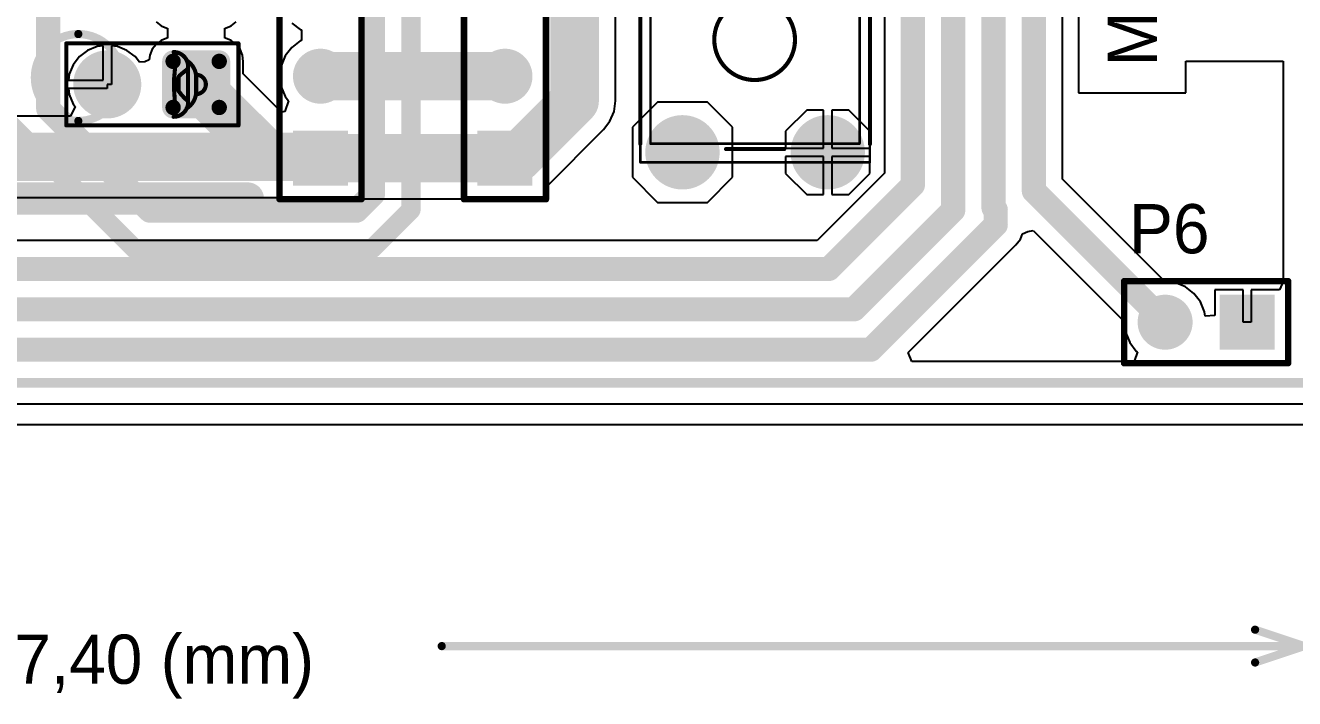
# Model space of a CAD drawing. Header units: millimetres. Extents: x 40 to 159, y 68 to 176.
# Drawn here: x 79.89 to 119.2, y 67.72 to 88.57 of the extents above; entities that cross this region are included whole.
import ezdxf

# ---------------------------------------------------------------- set-up
doc = ezdxf.new("R2010")
doc.units = ezdxf.units.MM
for name, color, linetype in [('BottomLayer', 5, 'Continuous'), ('BottomSolder', 6, 'Continuous'), ('KeepOutLayer', 6, 'Continuous'), ('Mechanical1', 6, 'Continuous'), ('Mechanical13', 56, 'Continuous'), ('Mechanical15', 56, 'Continuous'), ('MultiLayer', 9, 'Continuous'), ('PadHoleLayer', 156, 'Continuous'), ('TopLayer', 1, 'Continuous'), ('TopOverlay', 2, 'Continuous'), ('TopSolder', 216, 'Continuous')]:
    doc.layers.add(name, color=color, linetype=linetype)

# ---------------------------------------------------------------- blocks, each defined once
blk = doc.blocks.new('STM32F051C6B_______B_____8')
at = {"layer": 'BottomLayer', "const_width": 0.75}
blk.add_lwpolyline([(-2.915, 0, 1), (-2.165, 0, 1)], format="xyb", close=True, dxfattribs=at)
at = {"layer": 'BottomLayer'}
blk.add_solid([(0.75, 0.75), (-0.75, 0.75), (0.75, -0.75), (-0.75, -0.75)], dxfattribs=at)
at = {"layer": 'BottomSolder', "const_width": 0.852}
blk.add_lwpolyline([(-2.966, 0, 1), (-2.114, 0, 1)], format="xyb", close=True, dxfattribs=at)
at = {"layer": 'BottomSolder'}
blk.add_solid([(0.852, 0.852), (-0.852, 0.852), (0.852, -0.852), (-0.852, -0.852)], dxfattribs=at)
at = {"layer": 'MultiLayer', "const_width": 0.75}
blk.add_lwpolyline([(-2.915, 0, 1), (-2.165, 0, 1)], format="xyb", close=True, dxfattribs=at)
at = {"layer": 'MultiLayer'}
blk.add_solid([(0.75, 0.75), (-0.75, 0.75), (0.75, -0.75), (-0.75, -0.75)], dxfattribs=at)
at = {"layer": 'PadHoleLayer', "const_width": 0.45}
for points in [[(-2.765, 0, 1), (-2.315, 0, 1)], [(-0.225, 0, 1), (0.225, 0, 1)]]:
    blk.add_lwpolyline(points, format="xyb", close=True, dxfattribs=at)
at = {"layer": 'TopLayer', "const_width": 0.75}
blk.add_lwpolyline([(-2.915, 0, 1), (-2.165, 0, 1)], format="xyb", close=True, dxfattribs=at)
at = {"layer": 'TopLayer'}
blk.add_solid([(0.75, 0.75), (-0.75, 0.75), (0.75, -0.75), (-0.75, -0.75)], dxfattribs=at)
at = {"layer": 'TopOverlay'}
for points, const_width in [([(1.27, 1.27), (-59.69, 1.27)], 0.2), ([(1.27, -1.27), (1.27, 1.27)], 0.2), ([(-0.635, -1.27), (-59.69, -1.27)], 0.2), ([(1.27, -1.27), (-0.635, -1.27)], 0.2), ([(1.25, -13), (1.25, -2.25)], 1)]:
    blk.add_lwpolyline(points, dxfattribs=dict(at, const_width=const_width))
for points, const_width in [([(1.22, 1.27, 1), (1.32, 1.27, 1)], 0.1), ([(1.22, 1.27, 1), (1.32, 1.27, 1)], 0.1), ([(-0.685, -1.27, 1), (-0.585, -1.27, 1)], 0.1), ([(-0.685, -1.27, 1), (-0.585, -1.27, 1)], 0.1), ([(1.22, -1.27, 1), (1.32, -1.27, 1)], 0.1), ([(1.22, -1.27, 1), (1.32, -1.27, 1)], 0.1), ([(1, -2.25, 1), (1.5, -2.25, 1)], 0.5), ([(-1.154, -7.5, 1), (-3.846, -7.5, 1)], 0.254), ([(-3.91, -7.5, 1), (-3.783, -7.5, 1)], 0.127), ([(-1.217, -7.5, 1), (-1.09, -7.5, 1)], 0.127)]:
    blk.add_lwpolyline(points, format="xyb", close=True, dxfattribs=dict(at, const_width=const_width))
at = {"layer": 'TopSolder', "const_width": 0.852}
blk.add_lwpolyline([(-2.966, 0, 1), (-2.114, 0, 1)], format="xyb", close=True, dxfattribs=at)
at = {"layer": 'TopSolder'}
blk.add_solid([(0.852, 0.852), (-0.852, 0.852), (0.852, -0.852), (-0.852, -0.852)], dxfattribs=at)
blk = doc.blocks.new('TACT_SWITCH_TS1170_9')
at = {"layer": 'BottomLayer', "const_width": 1.05}
for points in [[(-4.025, 2.25, 1), (-2.975, 2.25, 1)], [(2.975, 2.25, 1), (4.025, 2.25, 1)], [(-4.025, -2.25, 1), (-2.975, -2.25, 1)], [(2.975, -2.25, 1), (4.025, -2.25, 1)]]:
    blk.add_lwpolyline(points, format="xyb", close=True, dxfattribs=at)
at = {"layer": 'BottomSolder', "const_width": 1.152}
for points in [[(-4.076, 2.25, 1), (-2.924, 2.25, 1)], [(2.924, 2.25, 1), (4.076, 2.25, 1)], [(-4.076, -2.25, 1), (-2.924, -2.25, 1)], [(2.924, -2.25, 1), (4.076, -2.25, 1)]]:
    blk.add_lwpolyline(points, format="xyb", close=True, dxfattribs=at)
at = {"layer": 'Mechanical13', "const_width": 0.0762}
for points in [[(-3.24, -3.24), (-3.24, 3.237)], [(3.232, 3.237), (-3.24, 3.237)], [(3.232, -3.24), (3.232, 3.237)], [(3.232, -3.24), (-3.24, -3.24)]]:
    blk.add_lwpolyline(points, dxfattribs=at)
at = {"layer": 'Mechanical13'}
for points, const_width in [([(-3.259, 3.237, 1), (-3.221, 3.237, 1)], 0.0381), ([(-3.259, 3.237, 1), (-3.221, 3.237, 1)], 0.0381), ([(3.213, 3.237, 1), (3.251, 3.237, 1)], 0.0381), ([(3.213, 3.237, 1), (3.251, 3.237, 1)], 0.0381), ([(1.261, -0.014, 1), (-1.239, -0.014, 1)], 0.0762), ([(-1.258, -0.014, 1), (-1.22, -0.014, 1)], 0.0381), ([(1.242, -0.014, 1), (1.28, -0.014, 1)], 0.0381), ([(-3.259, -3.24, 1), (-3.221, -3.24, 1)], 0.0381), ([(-3.259, -3.24, 1), (-3.221, -3.24, 1)], 0.0381), ([(3.213, -3.24, 1), (3.251, -3.24, 1)], 0.0381), ([(3.213, -3.24, 1), (3.251, -3.24, 1)], 0.0381)]:
    blk.add_lwpolyline(points, format="xyb", close=True, dxfattribs=dict(at, const_width=const_width))
at = {"layer": 'Mechanical15', "const_width": 0.0762}
for points in [[(3.81, 3.556), (-3.81, 3.556)], [(-3.81, -3.556), (-3.81, 3.556)], [(3.81, -3.556), (3.81, 3.556)], [(3.81, -3.556), (-3.81, -3.556)]]:
    blk.add_lwpolyline(points, dxfattribs=at)
at = {"layer": 'Mechanical15', "const_width": 0.0381}
for points in [[(-3.829, 3.556, 1), (-3.791, 3.556, 1)], [(-3.829, 3.556, 1), (-3.791, 3.556, 1)], [(3.791, 3.556, 1), (3.829, 3.556, 1)], [(3.791, 3.556, 1), (3.829, 3.556, 1)], [(-3.829, -3.556, 1), (-3.791, -3.556, 1)], [(-3.829, -3.556, 1), (-3.791, -3.556, 1)], [(3.791, -3.556, 1), (3.829, -3.556, 1)], [(3.791, -3.556, 1), (3.829, -3.556, 1)]]:
    blk.add_lwpolyline(points, format="xyb", close=True, dxfattribs=at)
at = {"layer": 'MultiLayer', "const_width": 1.05}
for points in [[(-4.025, 2.25, 1), (-2.975, 2.25, 1)], [(2.975, 2.25, 1), (4.025, 2.25, 1)], [(-4.025, -2.25, 1), (-2.975, -2.25, 1)], [(2.975, -2.25, 1), (4.025, -2.25, 1)]]:
    blk.add_lwpolyline(points, format="xyb", close=True, dxfattribs=at)
at = {"layer": 'PadHoleLayer', "const_width": 0.483}
for points in [[(-3.741, 2.25, 1), (-3.259, 2.25, 1)], [(3.259, 2.25, 1), (3.741, 2.25, 1)], [(-3.741, -2.25, 1), (-3.259, -2.25, 1)], [(3.259, -2.25, 1), (3.741, -2.25, 1)]]:
    blk.add_lwpolyline(points, format="xyb", close=True, dxfattribs=at)
at = {"layer": 'TopLayer', "const_width": 1.05}
for points in [[(-4.025, 2.25, 1), (-2.975, 2.25, 1)], [(2.975, 2.25, 1), (4.025, 2.25, 1)], [(-4.025, -2.25, 1), (-2.975, -2.25, 1)], [(2.975, -2.25, 1), (4.025, -2.25, 1)]]:
    blk.add_lwpolyline(points, format="xyb", close=True, dxfattribs=at)
at = {"layer": 'TopOverlay', "const_width": 0.127}
for points in [[(3.239, 3.556), (-3.24, 3.556)], [(-3.4, -0.9), (-3.4, 0.9)], [(3.4, -0.9), (3.4, 0.9)], [(3.236, -3.556), (-3.236, -3.556)]]:
    blk.add_lwpolyline(points, dxfattribs=at)
at = {"layer": 'TopOverlay'}
for points, const_width in [([(-3.272, 3.556, 1), (-3.208, 3.556, 1)], 0.0635), ([(3.207, 3.556, 1), (3.271, 3.556, 1)], 0.0635), ([(1.261, -0.014, 1), (-1.239, -0.014, 1)], 0.127), ([(-3.432, 0.9, 1), (-3.368, 0.9, 1)], 0.0635), ([(3.368, 0.9, 1), (3.432, 0.9, 1)], 0.0635), ([(-1.271, -0.014, 1), (-1.207, -0.014, 1)], 0.0635), ([(1.229, -0.014, 1), (1.293, -0.014, 1)], 0.0635), ([(-3.432, -0.9, 1), (-3.368, -0.9, 1)], 0.0635), ([(3.368, -0.9, 1), (3.432, -0.9, 1)], 0.0635), ([(-3.268, -3.556, 1), (-3.204, -3.556, 1)], 0.0635), ([(3.204, -3.556, 1), (3.268, -3.556, 1)], 0.0635)]:
    blk.add_lwpolyline(points, format="xyb", close=True, dxfattribs=dict(at, const_width=const_width))
at = {"layer": 'TopSolder', "const_width": 1.152}
for points in [[(-4.076, 2.25, 1), (-2.924, 2.25, 1)], [(2.924, 2.25, 1), (4.076, 2.25, 1)], [(-4.076, -2.25, 1), (-2.924, -2.25, 1)], [(2.924, -2.25, 1), (4.076, -2.25, 1)]]:
    blk.add_lwpolyline(points, format="xyb", close=True, dxfattribs=at)
blk = doc.blocks.new('HDR1X2_17')
at = {"layer": 'BottomLayer', "const_width": 0.75}
blk.add_lwpolyline([(2.165, 0, 1), (2.915, 0, 1)], format="xyb", close=True, dxfattribs=at)
at = {"layer": 'BottomLayer'}
blk.add_solid([(-0.75, -0.75), (0.75, -0.75), (-0.75, 0.75), (0.75, 0.75)], dxfattribs=at)
at = {"layer": 'BottomSolder', "const_width": 0.852}
blk.add_lwpolyline([(2.114, 0, 1), (2.966, 0, 1)], format="xyb", close=True, dxfattribs=at)
at = {"layer": 'BottomSolder'}
blk.add_solid([(-0.852, -0.852), (0.852, -0.852), (-0.852, 0.852), (0.852, 0.852)], dxfattribs=at)
at = {"layer": 'MultiLayer', "const_width": 0.75}
blk.add_lwpolyline([(2.165, 0, 1), (2.915, 0, 1)], format="xyb", close=True, dxfattribs=at)
at = {"layer": 'MultiLayer'}
blk.add_solid([(-0.75, -0.75), (0.75, -0.75), (-0.75, 0.75), (0.75, 0.75)], dxfattribs=at)
at = {"layer": 'PadHoleLayer', "const_width": 0.45}
for points in [[(-0.225, 0, 1), (0.225, 0, 1)], [(2.315, 0, 1), (2.765, 0, 1)]]:
    blk.add_lwpolyline(points, format="xyb", close=True, dxfattribs=at)
at = {"layer": 'TopLayer', "const_width": 0.75}
blk.add_lwpolyline([(2.165, 0, 1), (2.915, 0, 1)], format="xyb", close=True, dxfattribs=at)
at = {"layer": 'TopLayer'}
blk.add_solid([(-0.75, -0.75), (0.75, -0.75), (-0.75, 0.75), (0.75, 0.75)], dxfattribs=at)
at = {"layer": 'TopOverlay', "const_width": 0.2}
for points in [[(3.81, 1.27), (-1.27, 1.27)], [(-1.27, 1.27), (-1.27, -1.27)], [(3.81, 1.27), (3.81, -1.27)], [(3.81, -1.27), (-1.27, -1.27)]]:
    blk.add_lwpolyline(points, dxfattribs=at)
at = {"layer": 'TopOverlay', "const_width": 0.1}
for points in [[(-1.32, 1.27, 1), (-1.22, 1.27, 1)], [(-1.32, 1.27, 1), (-1.22, 1.27, 1)], [(3.76, 1.27, 1), (3.86, 1.27, 1)], [(3.76, 1.27, 1), (3.86, 1.27, 1)], [(-1.32, -1.27, 1), (-1.22, -1.27, 1)], [(-1.32, -1.27, 1), (-1.22, -1.27, 1)], [(3.76, -1.27, 1), (3.86, -1.27, 1)], [(3.76, -1.27, 1), (3.86, -1.27, 1)]]:
    blk.add_lwpolyline(points, format="xyb", close=True, dxfattribs=at)
at = {"layer": 'TopSolder', "const_width": 0.852}
blk.add_lwpolyline([(2.114, 0, 1), (2.966, 0, 1)], format="xyb", close=True, dxfattribs=at)
at = {"layer": 'TopSolder'}
blk.add_solid([(-0.852, -0.852), (0.852, -0.852), (-0.852, 0.852), (0.852, 0.852)], dxfattribs=at)
blk = doc.blocks.new('HDR1X24_20')
at = {"layer": 'BottomLayer', "const_width": 0.75}
blk.add_lwpolyline([(-2.915, 0, 1), (-2.165, 0, 1)], format="xyb", close=True, dxfattribs=at)
at = {"layer": 'BottomLayer'}
blk.add_solid([(0.75, 0.75), (-0.75, 0.75), (0.75, -0.75), (-0.75, -0.75)], dxfattribs=at)
at = {"layer": 'BottomSolder', "const_width": 0.852}
blk.add_lwpolyline([(-2.966, 0, 1), (-2.114, 0, 1)], format="xyb", close=True, dxfattribs=at)
at = {"layer": 'BottomSolder'}
blk.add_solid([(0.852, 0.852), (-0.852, 0.852), (0.852, -0.852), (-0.852, -0.852)], dxfattribs=at)
at = {"layer": 'MultiLayer', "const_width": 0.75}
blk.add_lwpolyline([(-2.915, 0, 1), (-2.165, 0, 1)], format="xyb", close=True, dxfattribs=at)
at = {"layer": 'MultiLayer'}
blk.add_solid([(0.75, 0.75), (-0.75, 0.75), (0.75, -0.75), (-0.75, -0.75)], dxfattribs=at)
at = {"layer": 'PadHoleLayer', "const_width": 0.45}
for points in [[(-2.765, 0, 1), (-2.315, 0, 1)], [(-0.225, 0, 1), (0.225, 0, 1)]]:
    blk.add_lwpolyline(points, format="xyb", close=True, dxfattribs=at)
at = {"layer": 'TopLayer', "const_width": 0.75}
blk.add_lwpolyline([(-2.915, 0, 1), (-2.165, 0, 1)], format="xyb", close=True, dxfattribs=at)
at = {"layer": 'TopLayer'}
blk.add_solid([(0.75, 0.75), (-0.75, 0.75), (0.75, -0.75), (-0.75, -0.75)], dxfattribs=at)
at = {"layer": 'TopOverlay', "const_width": 0.2}
for points in [[(1.27, 1.27), (-59.69, 1.27)], [(1.27, -1.27), (1.27, 1.27)], [(-0.635, -1.27), (-59.69, -1.27)], [(1.27, -1.27), (-0.635, -1.27)]]:
    blk.add_lwpolyline(points, dxfattribs=at)
at = {"layer": 'TopOverlay', "const_width": 0.1}
for points in [[(1.22, 1.27, 1), (1.32, 1.27, 1)], [(1.22, 1.27, 1), (1.32, 1.27, 1)], [(-0.685, -1.27, 1), (-0.585, -1.27, 1)], [(-0.685, -1.27, 1), (-0.585, -1.27, 1)], [(1.22, -1.27, 1), (1.32, -1.27, 1)], [(1.22, -1.27, 1), (1.32, -1.27, 1)]]:
    blk.add_lwpolyline(points, format="xyb", close=True, dxfattribs=at)
at = {"layer": 'TopSolder', "const_width": 0.852}
blk.add_lwpolyline([(-2.966, 0, 1), (-2.114, 0, 1)], format="xyb", close=True, dxfattribs=at)
at = {"layer": 'TopSolder'}
blk.add_solid([(0.852, 0.852), (-0.852, 0.852), (0.852, -0.852), (-0.852, -0.852)], dxfattribs=at)
blk = doc.blocks.new('CAPC500P450250X550_2_5___37')
at = {"layer": 'BottomLayer'}
for points, const_width in [([(-2.317, 0.714, 1), (-2.079, 0.714, 1)], 0.238), ([(-0.889, 0.714, 1), (-0.651, 0.714, 1)], 0.238), ([(0.794, 0, 1), (1.746, 0, 1)], 0.952), ([(-2.317, -0.714, 1), (-2.079, -0.714, 1)], 0.238), ([(-0.889, -0.714, 1), (-0.651, -0.714, 1)], 0.238)]:
    blk.add_lwpolyline(points, format="xyb", close=True, dxfattribs=dict(at, const_width=const_width))
for points in [[(-2.198, -0.952), (-0.77, -0.952), (-2.198, 0.952), (-0.77, 0.952)], [(-2.437, -0.714), (-0.532, -0.714), (-2.437, 0.714), (-0.532, 0.714)]]:
    blk.add_solid(points, dxfattribs=at)
at = {"layer": 'BottomSolder'}
for points, const_width in [([(-2.368, 0.714, 1), (-2.029, 0.714, 1)], 0.34), ([(-0.939, 0.714, 1), (-0.6, 0.714, 1)], 0.34), ([(0.743, 0, 1), (1.797, 0, 1)], 1.054), ([(-2.368, -0.714, 1), (-2.029, -0.714, 1)], 0.34), ([(-0.939, -0.714, 1), (-0.6, -0.714, 1)], 0.34)]:
    blk.add_lwpolyline(points, format="xyb", close=True, dxfattribs=dict(at, const_width=const_width))
for points in [[(-2.198, -1.054), (-0.77, -1.054), (-2.198, 1.054), (-0.77, 1.054)], [(-2.538, -0.714), (-0.43, -0.714), (-2.538, 0.714), (-0.43, 0.714)]]:
    blk.add_solid(points, dxfattribs=at)
at = {"layer": 'Mechanical13', "const_width": 0.127}
for points in [[(-1.234, 0.553, -0.414214), (-0.784, 1.003)], [(-0.851, 0.935, -0.274246), (-0.784, 1.003)], [(-0.851, 0.935, -0.001101), (-0.803, 0.203)], [(-1.484, 0.217, -0.252246), (-1.216, 0.723)], [(-1.234, 0.523, -0.067746), (-0.937, 0.203)], [(-1.484, -0.3, -1), (-1.484, 0.3)], [(-1.22, -0.718, -0.249202), (-1.484, -0.217)], [(-0.851, -0.935, -0.01671), (-0.803, -0.203)], [(-0.784, -1.003, -0.414214), (-1.234, -0.553)], [(-0.784, -1.003, -0.277409), (-0.851, -0.935)]]:
    blk.add_lwpolyline(points, format="xyb", dxfattribs=at)
for points in [[(-1.214, 0.724), (-1.216, 0.723)], [(-1.19, 0.741), (-1.214, 0.724)], [(-1.234, 0.553), (-1.234, -0.553)], [(-1.484, 0.217), (-1.484, -0.217)], [(-0.937, 0.203), (-0.937, -0.203)], [(-0.803, 0.203), (-0.803, -0.203)], [(-1.17, -0.439), (-1.194, -0.461)], [(-1.141, -0.415), (-1.17, -0.439)], [(-1.106, -0.387), (-1.141, -0.415)], [(-1.067, -0.357), (-1.106, -0.387)], [(-1.03, -0.327), (-1.067, -0.357)], [(-0.99, -0.292), (-1.03, -0.327)], [(-0.979, -0.281), (-0.99, -0.292)], [(-0.967, -0.268), (-0.979, -0.281)], [(-0.956, -0.254), (-0.967, -0.268)], [(-0.946, -0.238), (-0.956, -0.254)], [(-0.942, -0.229), (-0.946, -0.238)], [(-0.939, -0.218), (-0.942, -0.229)], [(-0.938, -0.211), (-0.939, -0.218)], [(-0.937, -0.203), (-0.938, -0.211)], [(-1.232, -0.511), (-1.234, -0.523)], [(-1.224, -0.497), (-1.232, -0.511)], [(-1.211, -0.48), (-1.224, -0.497)], [(-1.209, -0.727), (-1.216, -0.723)], [(-1.194, -0.461), (-1.211, -0.48)], [(-1.189, -0.742), (-1.209, -0.727)]]:
    blk.add_lwpolyline(points, dxfattribs=at)
at = {"layer": 'Mechanical13', "const_width": 0.0635}
for points in [[(-1.246, 0.724, 1), (-1.182, 0.724, 1)], [(-1.246, 0.724, 1), (-1.182, 0.724, 1)], [(-1.222, 0.741, 1), (-1.158, 0.741, 1)], [(-0.883, 0.935, 1), (-0.82, 0.935, 1)], [(-0.883, 0.935, 1), (-0.82, 0.935, 1)], [(-0.816, 1.003, 1), (-0.752, 1.003, 1)], [(-0.816, 1.003, 1), (-0.752, 1.003, 1)], [(-1.266, 0.553, 1), (-1.202, 0.553, 1)], [(-1.266, 0.553, 1), (-1.202, 0.553, 1)], [(-1.266, 0.523, 1), (-1.202, 0.523, 1)], [(-1.247, 0.723, 1), (-1.184, 0.723, 1)], [(-1.247, 0.723, 1), (-1.184, 0.723, 1)], [(-1.516, 0.3, 1), (-1.452, 0.3, 1)], [(-1.515, 0.217, 1), (-1.452, 0.217, 1)], [(-1.515, 0.217, 1), (-1.452, 0.217, 1)], [(-0.969, 0.203, 1), (-0.906, 0.203, 1)], [(-0.969, 0.203, 1), (-0.906, 0.203, 1)], [(-0.835, 0.203, 1), (-0.771, 0.203, 1)], [(-0.835, 0.203, 1), (-0.771, 0.203, 1)], [(-1.516, -0.217, 1), (-1.452, -0.217, 1)], [(-1.516, -0.217, 1), (-1.452, -0.217, 1)], [(-1.516, -0.3, 1), (-1.452, -0.3, 1)], [(-1.202, -0.439, 1), (-1.138, -0.439, 1)], [(-1.202, -0.439, 1), (-1.138, -0.439, 1)], [(-1.173, -0.415, 1), (-1.109, -0.415, 1)], [(-1.173, -0.415, 1), (-1.109, -0.415, 1)], [(-1.138, -0.387, 1), (-1.075, -0.387, 1)], [(-1.138, -0.387, 1), (-1.075, -0.387, 1)], [(-1.099, -0.357, 1), (-1.036, -0.357, 1)], [(-1.099, -0.357, 1), (-1.036, -0.357, 1)], [(-1.062, -0.327, 1), (-0.998, -0.327, 1)], [(-1.062, -0.327, 1), (-0.998, -0.327, 1)], [(-1.022, -0.292, 1), (-0.959, -0.292, 1)], [(-1.022, -0.292, 1), (-0.959, -0.292, 1)], [(-1.01, -0.281, 1), (-0.947, -0.281, 1)], [(-1.01, -0.281, 1), (-0.947, -0.281, 1)], [(-0.999, -0.268, 1), (-0.935, -0.268, 1)], [(-0.999, -0.268, 1), (-0.935, -0.268, 1)], [(-0.988, -0.254, 1), (-0.924, -0.254, 1)], [(-0.988, -0.254, 1), (-0.924, -0.254, 1)], [(-0.978, -0.238, 1), (-0.915, -0.238, 1)], [(-0.978, -0.238, 1), (-0.915, -0.238, 1)], [(-0.974, -0.229, 1), (-0.91, -0.229, 1)], [(-0.974, -0.229, 1), (-0.91, -0.229, 1)], [(-0.971, -0.218, 1), (-0.907, -0.218, 1)], [(-0.971, -0.218, 1), (-0.907, -0.218, 1)], [(-0.969, -0.203, 1), (-0.906, -0.203, 1)], [(-0.969, -0.203, 1), (-0.906, -0.203, 1)], [(-0.969, -0.211, 1), (-0.906, -0.211, 1)], [(-0.969, -0.211, 1), (-0.906, -0.211, 1)], [(-0.835, -0.203, 1), (-0.771, -0.203, 1)], [(-0.835, -0.203, 1), (-0.771, -0.203, 1)], [(-1.266, -0.523, 1), (-1.202, -0.523, 1)], [(-1.266, -0.553, 1), (-1.202, -0.553, 1)], [(-1.266, -0.553, 1), (-1.202, -0.553, 1)], [(-1.263, -0.511, 1), (-1.2, -0.511, 1)], [(-1.263, -0.511, 1), (-1.2, -0.511, 1)], [(-1.256, -0.497, 1), (-1.192, -0.497, 1)], [(-1.256, -0.497, 1), (-1.192, -0.497, 1)], [(-1.252, -0.718, 1), (-1.189, -0.718, 1)], [(-1.248, -0.723, 1), (-1.184, -0.723, 1)], [(-1.243, -0.48, 1), (-1.18, -0.48, 1)], [(-1.243, -0.48, 1), (-1.18, -0.48, 1)], [(-1.241, -0.727, 1), (-1.177, -0.727, 1)], [(-1.241, -0.727, 1), (-1.177, -0.727, 1)], [(-1.226, -0.461, 1), (-1.162, -0.461, 1)], [(-1.226, -0.461, 1), (-1.162, -0.461, 1)], [(-1.22, -0.742, 1), (-1.157, -0.742, 1)], [(-0.883, -0.935, 1), (-0.82, -0.935, 1)], [(-0.883, -0.935, 1), (-0.82, -0.935, 1)], [(-0.816, -1.003, 1), (-0.752, -1.003, 1)], [(-0.816, -1.003, 1), (-0.752, -1.003, 1)]]:
    blk.add_lwpolyline(points, format="xyb", close=True, dxfattribs=at)
at = {"layer": 'MultiLayer'}
for points, const_width in [([(-2.317, 0.714, 1), (-2.079, 0.714, 1)], 0.238), ([(-0.889, 0.714, 1), (-0.651, 0.714, 1)], 0.238), ([(0.794, 0, 1), (1.746, 0, 1)], 0.952), ([(-2.317, -0.714, 1), (-2.079, -0.714, 1)], 0.238), ([(-0.889, -0.714, 1), (-0.651, -0.714, 1)], 0.238)]:
    blk.add_lwpolyline(points, format="xyb", close=True, dxfattribs=dict(at, const_width=const_width))
for points in [[(-2.198, -0.952), (-0.77, -0.952), (-2.198, 0.952), (-0.77, 0.952)], [(-2.437, -0.714), (-0.532, -0.714), (-2.437, 0.714), (-0.532, 0.714)]]:
    blk.add_solid(points, dxfattribs=at)
at = {"layer": 'PadHoleLayer', "const_width": 0.4}
for points in [[(-1.684, 0, 1), (-1.284, 0, 1)], [(1.07, 0, 1), (1.47, 0, 1)]]:
    blk.add_lwpolyline(points, format="xyb", close=True, dxfattribs=at)
at = {"layer": 'TopLayer'}
for points, const_width in [([(-2.317, 0.714, 1), (-2.079, 0.714, 1)], 0.238), ([(-0.889, 0.714, 1), (-0.651, 0.714, 1)], 0.238), ([(0.794, 0, 1), (1.746, 0, 1)], 0.952), ([(-2.317, -0.714, 1), (-2.079, -0.714, 1)], 0.238), ([(-0.889, -0.714, 1), (-0.651, -0.714, 1)], 0.238)]:
    blk.add_lwpolyline(points, format="xyb", close=True, dxfattribs=dict(at, const_width=const_width))
for points in [[(-2.198, -0.952), (-0.77, -0.952), (-2.198, 0.952), (-0.77, 0.952)], [(-2.437, -0.714), (-0.532, -0.714), (-2.437, 0.714), (-0.532, 0.714)]]:
    blk.add_solid(points, dxfattribs=at)
at = {"layer": 'TopOverlay', "const_width": 0.127}
for points in [[(-2.794, 1.27), (-2.794, -1.27)], [(2.54, 1.27), (-2.794, 1.27)], [(2.54, 1.27), (2.54, -1.27)], [(2.54, -1.27), (-2.794, -1.27)]]:
    blk.add_lwpolyline(points, dxfattribs=at)
at = {"layer": 'TopOverlay', "const_width": 0.0635}
for points in [[(-2.826, 1.27, 1), (-2.762, 1.27, 1)], [(-2.826, 1.27, 1), (-2.762, 1.27, 1)], [(2.508, 1.27, 1), (2.572, 1.27, 1)], [(2.508, 1.27, 1), (2.572, 1.27, 1)], [(-2.826, -1.27, 1), (-2.762, -1.27, 1)], [(-2.826, -1.27, 1), (-2.762, -1.27, 1)], [(2.508, -1.27, 1), (2.572, -1.27, 1)], [(2.508, -1.27, 1), (2.572, -1.27, 1)]]:
    blk.add_lwpolyline(points, format="xyb", close=True, dxfattribs=at)
at = {"layer": 'TopSolder'}
for points, const_width in [([(-2.368, 0.714, 1), (-2.029, 0.714, 1)], 0.34), ([(-0.939, 0.714, 1), (-0.6, 0.714, 1)], 0.34), ([(0.743, 0, 1), (1.797, 0, 1)], 1.054), ([(-2.368, -0.714, 1), (-2.029, -0.714, 1)], 0.34), ([(-0.939, -0.714, 1), (-0.6, -0.714, 1)], 0.34)]:
    blk.add_lwpolyline(points, format="xyb", close=True, dxfattribs=dict(at, const_width=const_width))
for points in [[(-2.198, -1.054), (-0.77, -1.054), (-2.198, 1.054), (-0.77, 1.054)], [(-2.538, -0.714), (-0.43, -0.714), (-2.538, 0.714), (-0.43, 0.714)]]:
    blk.add_solid(points, dxfattribs=at)

msp = doc.modelspace()

# ---------------------------------------------------------------- linework, layer by layer
at = {"layer": 'BottomLayer'}
for p, q in [((106.492, 109.567), (106.492, 83.992)), ((112.008, 83.805), (112.008, 104.471)), ((98.162, 86.233), (98.162, 102.904)), ((112.511, 93.864), (112.511, 86.478)), ((83.936, 88.675), (84.09, 88.557)), ((84.09, 88.557), (84.27, 88.482)), ((84.27, 88.482), (84.29, 88.48)), ((84.29, 88.48), (84.29, 88.177)), ((86.064, 88.48), (86.084, 88.482)), ((86.064, 88.177), (86.064, 88.48)), ((86.084, 88.482), (86.264, 88.557)), ((86.264, 88.557), (86.418, 88.675)), ((88.135, 88.643), (88.397, 88.443)), ((84.09, 88.1), (83.936, 87.982)), ((84.27, 88.175), (84.09, 88.1)), ((84.29, 88.177), (84.27, 88.175)), ((86.084, 88.175), (86.064, 88.177)), ((86.264, 88.1), (86.084, 88.175)), ((86.418, 87.982), (86.264, 88.1)), ((88.397, 88.087), (88.135, 87.887)), ((88.397, 88.443), (88.435, 88.427)), ((88.435, 88.103), (88.397, 88.087)), ((88.435, 88.427), (88.435, 88.103)), ((81.815, 87.795), (81.563, 87.601)), ((82.108, 87.916), (81.815, 87.795)), ((82.296, 87.941), (82.108, 87.916)), ((82.296, 86.868), (82.296, 87.941)), ((82.738, 87.916), (82.55, 87.941)), ((82.55, 87.941), (82.55, 86.741)), ((83.031, 87.795), (82.738, 87.916)), ((83.283, 87.601), (83.031, 87.795)), ((83.818, 87.828), (83.743, 87.648)), ((83.936, 87.982), (83.818, 87.828)), ((86.536, 87.828), (86.418, 87.982)), ((86.611, 87.648), (86.536, 87.828)), ((88.135, 87.887), (87.935, 87.625)), ((81.369, 87.349), (81.248, 87.056)), ((81.563, 87.601), (81.369, 87.349)), ((83.418, 87.426), (83.283, 87.601)), ((83.591, 87.443), (83.418, 87.426)), ((83.724, 87.499), (83.591, 87.443)), ((83.743, 87.648), (83.724, 87.499)), ((86.636, 87.455), (86.611, 87.648)), ((86.636, 87.065), (86.636, 87.455)), ((87.809, 87.321), (87.766, 86.995)), ((87.935, 87.625), (87.809, 87.321)), ((115.835, 86.478), (115.835, 87.464)), ((115.835, 87.464), (118.844, 87.464)), ((118.844, 87.464), (118.844, 80.633)), ((81.248, 87.056), (81.223, 86.868)), ((87.821, 85.88), (86.636, 87.065)), ((87.766, 86.995), (87.809, 86.669)), ((81.223, 86.868), (82.296, 86.868)), ((82.423, 86.614), (81.223, 86.614)), ((81.223, 86.614), (81.248, 86.426)), ((82.55, 86.741), (82.423, 86.741)), ((82.423, 86.741), (82.423, 86.614)), ((87.809, 86.669), (87.935, 86.365)), ((81.248, 86.426), (81.369, 86.133)), ((81.369, 86.133), (81.428, 86.056)), ((88.036, 86.233), (87.928, 85.903)), ((87.935, 86.365), (88.036, 86.233)), ((98.119, 85.907), (98.162, 86.233)), ((99.464, 86.188), (98.689, 85.413)), ((101.014, 86.188), (99.464, 86.188)), ((101.789, 85.413), (101.014, 86.188)), ((112.511, 86.478), (115.835, 86.478)), ((81.28, 85.756), (78.685, 85.756)), ((81.428, 86.056), (81.28, 85.756)), ((87.928, 85.903), (87.821, 85.88)), ((97.993, 85.603), (98.119, 85.907)), ((104.087, 85.942), (103.435, 85.29)), ((104.612, 85.942), (104.087, 85.942)), ((104.612, 84.765), (104.612, 85.942)), ((105.391, 85.942), (104.866, 85.942)), ((104.866, 85.942), (104.866, 84.765)), ((106.043, 85.29), (105.391, 85.942)), ((96.015, 83.563), (97.793, 85.341)), ((97.793, 85.341), (97.993, 85.603)), ((98.689, 85.413), (98.689, 83.863)), ((101.789, 83.863), (101.789, 85.413)), ((103.435, 85.29), (103.435, 84.765)), ((106.043, 84.765), (106.043, 85.29)), ((103.435, 84.765), (104.612, 84.765)), ((104.866, 84.765), (106.043, 84.765)), ((104.612, 84.511), (103.435, 84.511)), ((103.435, 84.511), (103.435, 83.986)), ((104.612, 83.334), (104.612, 84.511)), ((106.043, 84.511), (104.866, 84.511)), ((104.866, 84.511), (104.866, 83.334)), ((106.043, 83.986), (106.043, 84.511)), ((98.689, 83.863), (99.464, 83.088)), ((101.014, 83.088), (101.789, 83.863)), ((103.435, 83.986), (104.087, 83.334)), ((106.492, 83.992), (104.408, 81.908)), ((105.391, 83.334), (106.043, 83.986)), ((115.178, 80.634), (112.008, 83.805)), ((95.992, 83.546), (96.015, 83.563)), ((95.992, 83.205), (95.992, 83.546)), ((78.685, 83.234), (87.777, 83.234)), ((87.777, 83.234), (87.777, 83.205)), ((87.777, 83.205), (88.905, 83.205)), ((88.905, 83.205), (88.987, 83.194)), ((88.987, 83.194), (94.742, 83.194)), ((94.742, 83.194), (94.824, 83.205)), ((94.824, 83.205), (95.041, 83.205)), ((95.041, 83.205), (95.123, 83.194)), ((95.123, 83.194), (95.205, 83.205)), ((95.205, 83.205), (95.992, 83.205)), ((99.464, 83.088), (101.014, 83.088)), ((104.087, 83.334), (104.612, 83.334)), ((104.866, 83.334), (105.391, 83.334)), ((110.775, 82.117), (110.938, 82.187)), ((110.938, 82.187), (111.103, 82.213)), ((111.103, 82.213), (113.93, 79.386)), ((104.408, 81.908), (66.259, 81.908)), ((110.566, 81.769), (110.706, 81.952)), ((110.706, 81.952), (110.775, 82.117)), ((107.23, 78.433), (110.566, 81.769)), ((115.189, 80.636), (115.178, 80.634)), ((115.515, 80.593), (115.189, 80.636)), ((115.819, 80.467), (115.515, 80.593)), ((118.844, 80.633), (118.733, 80.379)), ((116.081, 80.267), (115.819, 80.467)), ((116.281, 80.005), (116.081, 80.267)), ((117.602, 80.379), (116.725, 80.379)), ((116.725, 80.379), (116.725, 79.583)), ((117.602, 79.375), (117.602, 80.379)), ((118.544, 80.379), (117.856, 80.379)), ((117.856, 80.379), (117.856, 79.375)), ((118.733, 80.379), (118.544, 80.379)), ((116.407, 79.701), (116.281, 80.005)), ((116.425, 79.563), (116.407, 79.701)), ((116.725, 79.583), (116.425, 79.563)), ((113.93, 79.386), (113.928, 79.375)), ((113.928, 79.375), (113.971, 79.049)), ((113.971, 79.049), (114.097, 78.745)), ((117.856, 79.375), (117.602, 79.375)), ((114.097, 78.745), (114.297, 78.483)), ((107.344, 78.156), (107.23, 78.433)), ((114.334, 78.456), (114.232, 78.156)), ((114.297, 78.483), (114.334, 78.456)), ((114.232, 78.156), (107.344, 78.156)), ((52.1, 76.844), (119.5, 76.844)), ((120.8, 76.2), (50.8, 76.2))]:
    msp.add_line(p, q, dxfattribs=at)
for points, const_width in [([(111.125, 83.439), (111.125, 113.2)], 0.75), ([(109.875, 82.921), (109.875, 112.682)], 0.75), ([(108.625, 82.844), (108.625, 110.514)], 0.75), ([(107.375, 83.626), (107.375, 109.932)], 0.75), ([(96.901, 86.233), (96.901, 102.904)], 1.5), ([(89.027, 86.995), (94.742, 86.995)], 1.5), ([(85.177, 86.741), (87.423, 84.495)], 1.5), ([(95.123, 84.455), (96.901, 86.233)], 1.5), ([(77.47, 84.495), (87.423, 84.495)], 1.5), ([(87.423, 84.495), (88.987, 84.495)], 1.5), ([(88.987, 84.455), (89.027, 84.455)], 1.5), ([(89.027, 84.455), (94.742, 84.455)], 1.5), ([(104.774, 81.025), (107.375, 83.626)], 0.75), ([(111.125, 83.439), (115.189, 79.375)], 0.75), ([(105.556, 79.775), (108.625, 82.844)], 0.75), ([(109.875, 82.921), (109.942, 82.854)], 0.75), ([(109.942, 82.393), (109.942, 82.854)], 0.75), ([(106.074, 78.525), (109.942, 82.393)], 0.75), ([(65.894, 81.025), (104.774, 81.025)], 0.75), ([(65.376, 79.775), (105.556, 79.775)], 0.75), ([(64.858, 78.525), (106.074, 78.525)], 0.75)]:
    msp.add_lwpolyline(points, dxfattribs=dict(at, const_width=const_width))
for points, const_width in [([(88.652, 86.995, 1), (89.402, 86.995, 1)], 0.75), ([(94.367, 86.995, 1), (95.117, 86.995, 1)], 0.75), ([(84.802, 86.741, 1), (85.552, 86.741, 1)], 0.75), ([(96.526, 86.233, 1), (97.276, 86.233, 1)], 0.75), ([(96.526, 86.233, 1), (97.276, 86.233, 1)], 0.75), ([(87.048, 84.495, 1), (87.798, 84.495, 1)], 0.75), ([(87.048, 84.495, 1), (87.798, 84.495, 1)], 0.75), ([(87.048, 84.495, 1), (87.798, 84.495, 1)], 0.75), ([(88.612, 84.495, 1), (89.362, 84.495, 1)], 0.75), ([(88.612, 84.455, 1), (89.362, 84.455, 1)], 0.75), ([(88.652, 84.455, 1), (89.402, 84.455, 1)], 0.75), ([(88.652, 84.455, 1), (89.402, 84.455, 1)], 0.75), ([(94.367, 84.455, 1), (95.117, 84.455, 1)], 0.75), ([(94.748, 84.455, 1), (95.498, 84.455, 1)], 0.75), ([(107.187, 83.626, 1), (107.563, 83.626, 1)], 0.375), ([(107.187, 83.626, 1), (107.563, 83.626, 1)], 0.375), ([(110.937, 83.439, 1), (111.313, 83.439, 1)], 0.375), ([(110.937, 83.439, 1), (111.313, 83.439, 1)], 0.375), ([(108.437, 82.844, 1), (108.813, 82.844, 1)], 0.375), ([(108.437, 82.844, 1), (108.813, 82.844, 1)], 0.375), ([(109.687, 82.921, 1), (110.063, 82.921, 1)], 0.375), ([(109.687, 82.921, 1), (110.063, 82.921, 1)], 0.375), ([(109.754, 82.854, 1), (110.13, 82.854, 1)], 0.375), ([(109.754, 82.854, 1), (110.13, 82.854, 1)], 0.375), ([(109.754, 82.393, 1), (110.13, 82.393, 1)], 0.375), ([(109.754, 82.393, 1), (110.13, 82.393, 1)], 0.375), ([(104.586, 81.025, 1), (104.961, 81.025, 1)], 0.375), ([(104.586, 81.025, 1), (104.961, 81.025, 1)], 0.375), ([(105.368, 79.775, 1), (105.743, 79.775, 1)], 0.375), ([(105.368, 79.775, 1), (105.743, 79.775, 1)], 0.375), ([(115.001, 79.375, 1), (115.377, 79.375, 1)], 0.375), ([(105.886, 78.525, 1), (106.261, 78.525, 1)], 0.375), ([(105.886, 78.525, 1), (106.261, 78.525, 1)], 0.375)]:
    msp.add_lwpolyline(points, format="xyb", close=True, dxfattribs=dict(at, const_width=const_width))
at = {"layer": 'KeepOutLayer', "const_width": 0.3}
msp.add_lwpolyline([(52.1, 77.5), (119.5, 77.5)], dxfattribs=at)
at = {"layer": 'Mechanical1', "const_width": 0.254}
for points in [[(117.976, 69.85), (119.5, 69.342)], [(92.783, 69.342), (119.5, 69.342)], [(117.976, 68.834), (119.5, 69.342)]]:
    msp.add_lwpolyline(points, dxfattribs=at)
at = {"layer": 'Mechanical1', "const_width": 0.127}
for points in [[(117.912, 69.85, 1), (118.039, 69.85, 1)], [(92.719, 69.342, 1), (92.846, 69.342, 1)], [(117.912, 68.834, 1), (118.039, 68.834, 1)]]:
    msp.add_lwpolyline(points, format="xyb", close=True, dxfattribs=at)
at = {"layer": 'TopLayer'}
for points, const_width in [([(90.652, 83.343), (90.652, 141.083)], 0.75), ([(80.596, 85.984), (80.596, 138.355)], 0.75), ([(91.827, 82.856), (91.827, 103.345)], 0.6), ([(80.596, 85.984), (83.75, 82.83)], 0.75), ([(79.421, 85.497), (83.263, 81.655)], 0.6), ([(90.139, 82.83), (90.652, 83.343)], 0.75), ([(83.75, 82.83), (90.139, 82.83)], 0.75), ([(90.626, 81.655), (91.827, 82.856)], 0.6), ([(83.263, 81.655), (90.626, 81.655)], 0.6)]:
    msp.add_lwpolyline(points, dxfattribs=dict(at, const_width=const_width))
for points, const_width in [([(80.408, 85.984, 1), (80.783, 85.984, 1)], 0.375), ([(80.408, 85.984, 1), (80.783, 85.984, 1)], 0.375), ([(90.465, 83.343, 1), (90.84, 83.343, 1)], 0.375), ([(90.465, 83.343, 1), (90.84, 83.343, 1)], 0.375), ([(83.562, 82.83, 1), (83.937, 82.83, 1)], 0.375), ([(83.562, 82.83, 1), (83.937, 82.83, 1)], 0.375), ([(89.952, 82.83, 1), (90.327, 82.83, 1)], 0.375), ([(89.952, 82.83, 1), (90.327, 82.83, 1)], 0.375), ([(91.677, 82.856, 1), (91.977, 82.856, 1)], 0.3), ([(91.677, 82.856, 1), (91.977, 82.856, 1)], 0.3), ([(83.113, 81.655, 1), (83.413, 81.655, 1)], 0.3), ([(83.113, 81.655, 1), (83.413, 81.655, 1)], 0.3), ([(90.476, 81.655, 1), (90.776, 81.655, 1)], 0.3), ([(90.476, 81.655, 1), (90.776, 81.655, 1)], 0.3)]:
    msp.add_lwpolyline(points, format="xyb", close=True, dxfattribs=dict(at, const_width=const_width))

# ---------------------------------------------------------------- block references
for name, p, rotation in [('STM32F051C6B_______B_____8', (89.027, 84.455), 270), ('HDR1X24_20', (94.742, 84.455), 270), ('TACT_SWITCH_TS1170_9', (102.489, 88.138), 270), ('CAPC500P450250X550_2_5___37', (83.693, 86.741), 180), ('HDR1X2_17', (117.729, 79.375), 180)]:
    msp.add_blockref(name, p, dxfattribs=dict(rotation=rotation))

# ---------------------------------------------------------------- texts
at = {"layer": 'BottomLayer', "text_generation_flag": 2}
msp.add_text('TEAM', height=1.524, rotation=90, dxfattribs=at).set_placement((114.935, 92.964))
at = {"layer": 'Mechanical1'}
msp.add_text('67,40 (mm)', height=1.524, dxfattribs=at).set_placement((78.411, 68.174))
at = {"layer": 'TopOverlay'}
msp.add_text('P6', height=1.524, dxfattribs=at).set_placement((114.071, 81.509))

doc.saveas('drawing.dxf')
